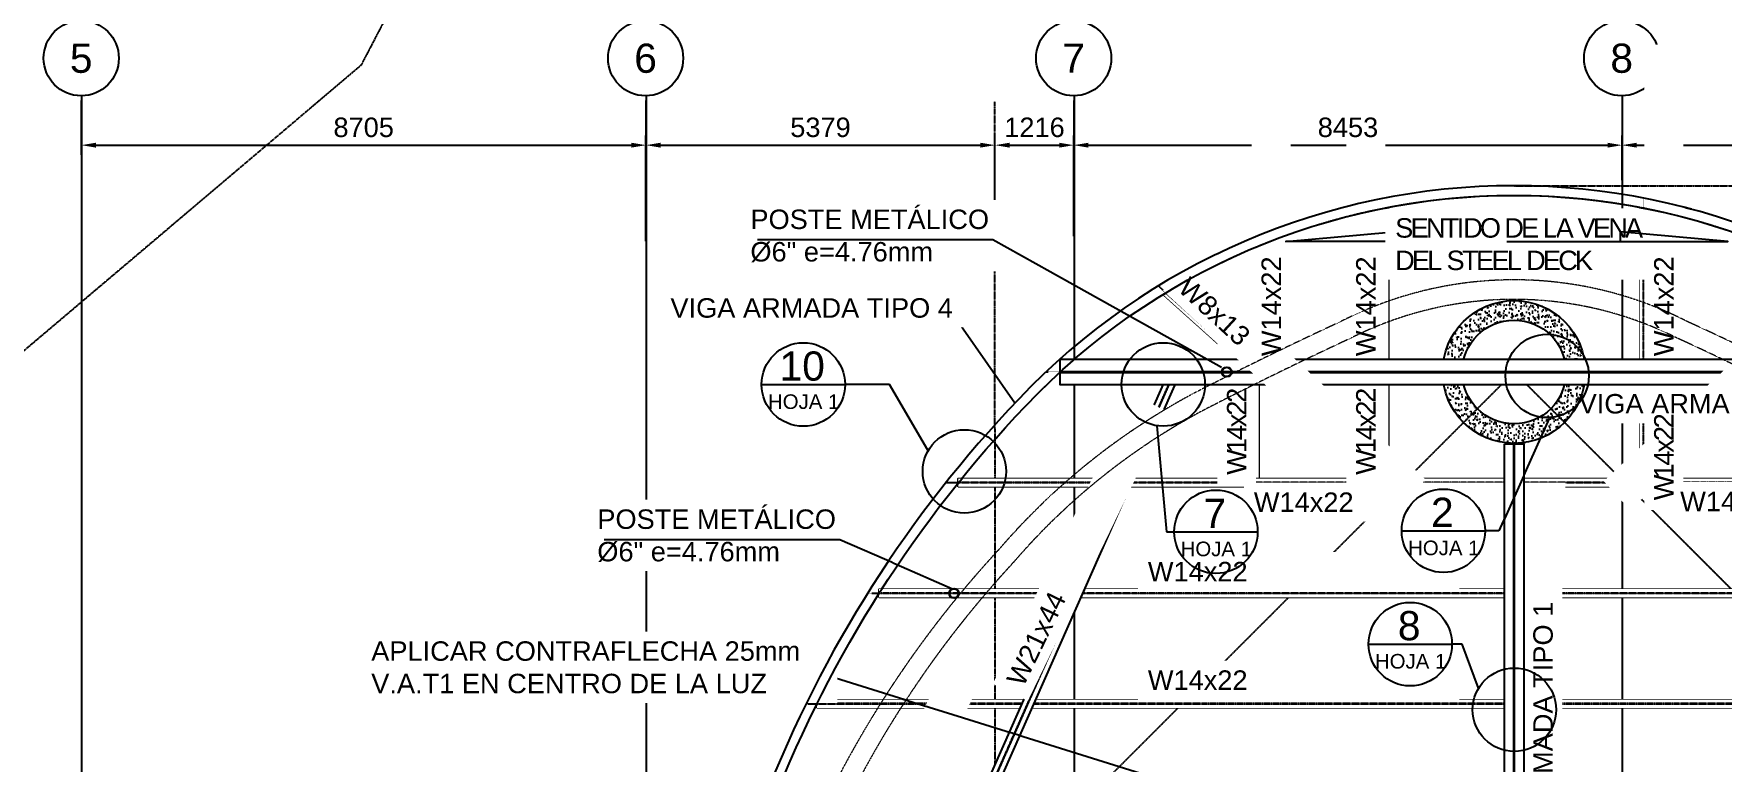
# Model space of a CAD drawing. Header units: millimetres. Extents: x 59135 to 3708801, y -250967 to 196121.
# Drawn here: x 3548784 to 3574813, y 8598 to 19826 of the extents above; entities that cross this region are included whole.
import ezdxf
from ezdxf.enums import TextEntityAlignment as Align

# ---------------------------------------------------------------- set-up
doc = ezdxf.new("R2010")
doc.units = ezdxf.units.MM
doc.header["$LTSCALE"] = 5
doc.set_wipeout_variables(frame=1)
doc.header["$PDMODE"] = 3
for name, pattern in [('ACAD_ISO10W100', [18, 12, -3, 0, -3]), ('CENTER', [2, 1.25, -0.25, 0.25, -0.25]), ('CENTER2', [1.125, 0.75, -0.125, 0.125, -0.125]), ('DASHDOT', [1, 0.5, -0.25, 0, -0.25]), ('HIDDEN', [0.375, 0.25, -0.125]), ('PHANTOM2', [1.25, 0.625, -0.125, 0.125, -0.125, 0.125, -0.125])]:
    doc.linetypes.add(name, pattern=pattern)
doc.layers.get('Defpoints').update_dxf_attribs({"color": 251})
for name, color, linetype in [('A-ejes', 251, 'ACAD_ISO10W100'), ('EE-5', 7, 'Continuous'), ('EE-ACHURADOS', 9, 'Continuous'), ('EE-CARPETA 51', 250, 'HIDDEN'), ('EE-CENTROS', 8, 'CENTER'), ('EE-COLUMNAS CONCRETO', 11, 'Continuous'), ('EE-COTAS', 1, 'Continuous'), ('EE-DETALLES', 1, 'Continuous'), ('EE-EJES', 8, 'DASHDOT'), ('EE-OCULTAS', 252, 'HIDDEN'), ('EE-PMETALICO 6x4.76', 70, 'Continuous'), ('EE-TEXTO 1', 4, 'Continuous'), ('EE-TEXTO 2', 2, 'Continuous'), ('EE-V ARMADA TIPO 1', 95, 'Continuous'), ('EE-V ARMADA TIPO 3', 41, 'Continuous'), ('EE-V ARMADA TIPO 4', 130, 'Continuous'), ('EE-W14x22', 30, 'Continuous'), ('EE-W21x44', 132, 'Continuous'), ('EE-W8x13', 65, 'Continuous'), ('EST-CAMBIO SECCION VIGAS', 240, 'HIDDEN')]:
    doc.layers.add(name, color=color, linetype=linetype)
doc.layers.add('A-LINDERO', color=250, linetype='Continuous', plot=False)
doc.styles.add('ARIAL EE', font='arial.ttf')
doc.dimstyles.new('EE 1_STANDAR', dxfattribs={"dimtxt": 2, "dimasz": 1.5, "dimexe": 1, "dimexo": 0.5, "dimgap": 0.8, "dimtad": 1, "dimdec": 0, "dimdsep": 46, "dimtxsty": 'ARIAL EE', "dimcen": 0.09, "dimclrd": 256, "dimclre": 256, "dimclrt": 2, "dimadec": 0, "dimazin": 0, "dimtfac": 1, "dimtdec": 0, "dimtofl": 0, "dimtmove": 1, "dimatfit": 2, "dimfxl": 1, "dimtolj": 1, "dimlwd": -1, "dimlwe": -1, "dimarcsym": 1})

# ---------------------------------------------------------------- blocks, each defined once
blk = doc.blocks.new('*D581')
at = {"layer": 'Defpoints', "color": 0, "transparency": 16777216}
for p in [(3549517, 18871), (3558222, 18871), (3558222, 18109)]:
    blk.add_point(p, dxfattribs=at)
at = {"layer": 'EE-COTAS', "transparency": 16777216}
for p, q in [((3549517, 18796), (3549517, 17959)), ((3558222, 18796), (3558222, 17959)), ((3549742, 18109), (3557997, 18109))]:
    blk.add_line(p, q, dxfattribs=at)
for points in [[(3549742, 18146), (3549742, 18071), (3549517, 18109)], [(3557997, 18146), (3557997, 18071), (3558222, 18109)]]:
    blk.add_solid(points, dxfattribs=at)
at = {"layer": 'EE-COTAS', "color": 2, "transparency": 16777216, "insert": (3553870, 18382), "char_height": 300, "attachment_point": 5, "style": 'ARIAL EE', "bg_fill": 3, "box_fill_scale": 1.1, "bg_fill_color": 256, "bg_fill_true_color": 13158600, "bg_fill_transparency": 0}
blk.add_mtext('\\A1;8705', dxfattribs=at)
blk = doc.blocks.new('*D582')
at = {"layer": 'Defpoints', "color": 0, "transparency": 16777216}
for p in [(3563602, 18109), (3558222, 16552), (3563602, 16541)]:
    blk.add_point(p, dxfattribs=at)
at = {"layer": 'EE-COTAS', "transparency": 16777216}
for p, q in [((3558222, 16627), (3558222, 18259)), ((3563602, 16616), (3563602, 18259)), ((3558447, 18109), (3563377, 18109))]:
    blk.add_line(p, q, dxfattribs=at)
for points in [[(3558447, 18146), (3558447, 18071), (3558222, 18109)], [(3563377, 18146), (3563377, 18071), (3563602, 18109)]]:
    blk.add_solid(points, dxfattribs=at)
at = {"layer": 'EE-COTAS', "color": 2, "transparency": 16777216, "insert": (3560912, 18382), "char_height": 300, "attachment_point": 5, "style": 'ARIAL EE', "bg_fill": 3, "box_fill_scale": 1.1, "bg_fill_color": 256, "bg_fill_true_color": 13158600, "bg_fill_transparency": 0}
blk.add_mtext('\\A1;5379', dxfattribs=at)
blk = doc.blocks.new('*D583')
at = {"layer": 'Defpoints', "color": 0, "transparency": 16777216}
for p in [(3564817, 18871), (3573270, 18109), (3573270, 17526)]:
    blk.add_point(p, dxfattribs=at)
at = {"layer": 'EE-COTAS', "transparency": 16777216}
for p, q in [((3564817, 18796), (3564817, 17959)), ((3573270, 17601), (3573270, 18259)), ((3565042, 18109), (3573045, 18109))]:
    blk.add_line(p, q, dxfattribs=at)
for points in [[(3565042, 18146), (3565042, 18071), (3564817, 18109)], [(3573045, 18146), (3573045, 18071), (3573270, 18109)]]:
    blk.add_solid(points, dxfattribs=at)
at = {"layer": 'EE-COTAS', "color": 2, "transparency": 16777216, "insert": (3569044, 18382), "char_height": 300, "attachment_point": 5, "style": 'ARIAL EE', "bg_fill": 3, "box_fill_scale": 1.1, "bg_fill_color": 256, "bg_fill_true_color": 13158600, "bg_fill_transparency": 0}
blk.add_mtext('\\A1;8453', dxfattribs=at)
blk = doc.blocks.new('*D584')
at = {"layer": 'Defpoints', "color": 0, "transparency": 16777216}
for p in [(3579601, 18109), (3573270, 17496), (3579601, 17286)]:
    blk.add_point(p, dxfattribs=at)
at = {"layer": 'EE-COTAS', "transparency": 16777216}
for p, q in [((3573270, 17571), (3573270, 18259)), ((3579601, 17361), (3579601, 18259)), ((3573495, 18109), (3579376, 18109))]:
    blk.add_line(p, q, dxfattribs=at)
for points in [[(3573495, 18146), (3573495, 18071), (3573270, 18109)], [(3579376, 18146), (3579376, 18071), (3579601, 18109)]]:
    blk.add_solid(points, dxfattribs=at)
at = {"layer": 'EE-COTAS', "color": 2, "transparency": 16777216, "insert": (3576467, 18382), "char_height": 300, "attachment_point": 5, "style": 'ARIAL EE', "bg_fill": 3, "box_fill_scale": 1.1, "bg_fill_color": 256, "bg_fill_true_color": 13158600, "bg_fill_transparency": 0}
blk.add_mtext('\\A1;6331', dxfattribs=at)
blk = doc.blocks.new('*D585')
at = {"layer": 'Defpoints', "color": 0, "transparency": 16777216}
for p in [(3563602, 16629), (3564817, 16629)]:
    blk.add_point(p, dxfattribs=at)
at = {"layer": 'EE-COTAS', "transparency": 16777216}
for p, q in [((3563602, 16704), (3563602, 18259)), ((3564817, 16704), (3564817, 18259)), ((3563827, 18109), (3564592, 18109))]:
    blk.add_line(p, q, dxfattribs=at)
at = {"layer": 'EE-COTAS', "color": 2, "transparency": 16777216, "insert": (3564211, 18382), "char_height": 300, "attachment_point": 5, "style": 'ARIAL EE', "bg_fill": 3, "box_fill_scale": 1.1, "bg_fill_color": 256, "bg_fill_true_color": 13158600, "bg_fill_transparency": 0}
blk.add_mtext('\\A1;1216', dxfattribs=at)
at = {"layer": 'Defpoints', "color": 0, "transparency": 16777216}
blk.add_point((3564817, 18109), dxfattribs=at)
at = {"layer": 'EE-COTAS', "transparency": 16777216}
for points in [[(3563827, 18146), (3563827, 18071), (3563602, 18109)], [(3564592, 18146), (3564592, 18071), (3564817, 18109)]]:
    blk.add_solid(points, dxfattribs=at)
blk = doc.blocks.new('*U552')
blk.add_lwpolyline([(-51, 203), (51, 203), (51, -1638), (-51, -1638)], close=True)
blk.add_wipeout([(-51, 203), (51, 203), (51, -1638), (-51, -1638)])
at = {"layer": 'EE-OCULTAS'}
for p, q in [((-3, 203), (-3, -1638)), ((3, 203), (3, -1638))]:
    blk.add_line(p, q, dxfattribs=at)
blk = doc.blocks.new('*U264')
blk.add_lwpolyline([(-64, 174), (63, 174), (63, -3384), (-64, -3384)], close=True)
blk.add_wipeout([(-64, 174), (63, 174), (63, -3384), (-64, -3384)])
at = {"layer": 'EE-OCULTAS'}
for p, q in [((-3, -3384), (-3, 174)), ((3, -3384), (3, 174))]:
    blk.add_line(p, q, dxfattribs=at)
blk = doc.blocks.new('*U265')
blk.add_lwpolyline([(-64, 174), (63, 174), (63, -3993), (-64, -3993)], close=True)
blk.add_wipeout([(-64, 174), (63, 174), (63, -3993), (-64, -3993)])
at = {"layer": 'EE-OCULTAS'}
for p, q in [((-3, -3993), (-3, 174)), ((3, -3993), (3, 174))]:
    blk.add_line(p, q, dxfattribs=at)
blk = doc.blocks.new('*U267')
blk.add_lwpolyline([(-64, 1524), (63, 1524), (63, -15607), (-64, -15607)], close=True)
blk.add_wipeout([(-64, 1524), (63, 1524), (63, -15607), (-64, -15607)])
at = {"layer": 'EE-OCULTAS'}
for p, q in [((-3, -15607), (-3, 1524)), ((3, -15607), (3, 1524))]:
    blk.add_line(p, q, dxfattribs=at)
blk = doc.blocks.new('*U268')
blk.add_lwpolyline([(-64, 2745), (63, 2745), (63, -16829), (-64, -16829)], close=True)
blk.add_wipeout([(-64, 2745), (63, 2745), (63, -16829), (-64, -16829)])
at = {"layer": 'EE-OCULTAS'}
for p, q in [((-3, -16829), (-3, 2745)), ((3, -16829), (3, 2745))]:
    blk.add_line(p, q, dxfattribs=at)
blk = doc.blocks.new('*U269')
blk.add_lwpolyline([(-64, 3703), (63, 3703), (63, -17790), (-64, -17790)], close=True)
blk.add_wipeout([(-64, 3703), (63, 3703), (63, -17790), (-64, -17790)])
at = {"layer": 'EE-OCULTAS'}
for p, q in [((-3, -17790), (-3, 3703)), ((3, -17790), (3, 3703))]:
    blk.add_line(p, q, dxfattribs=at)
blk = doc.blocks.new('*U197')
blk.add_wipeout([(-82, 525), (82, 525), (82, -7083), (-82, -7083)]).dxf.layer = 'EE-W21x44'
at = {"layer": 'EE-CENTROS'}
for points in [[(-4, -7083), (-4, 525)], [(4, -7083), (4, 525)]]:
    blk.add_lwpolyline(points, dxfattribs=at)
at = {"layer": 'EE-W21x44'}
blk.add_lwpolyline([(-82, 525), (82, 525), (82, -7083), (-82, -7083)], close=True, dxfattribs=at)
blk = doc.blocks.new('COLUMNA CONCRETO')
at = {"layer": 'EE-ACHURADOS'}
h = blk.add_hatch(dxfattribs=at)
h.set_pattern_fill('AR-CONC', color=256)
h.set_pattern_definition([(50, (-2321747.4, -250169.48), (182.184669, -15.939086), [19.05, -209.55]), (355, (-2321747.4, -250169.48), (-35.243421, 191.056845), [15.24, -167.640584]), (100.451445, (-2321732.22, -250170.81), (146.941247, 175.117752), [16.190009, -178.090245]), (46.1842, (-2321747.4, -250118.68), (271.07904, -42.042328), [28.575, -314.325]), (96.635558, (-2321724.8, -250122.2), (237.404134, 247.426125), [24.285023, -267.135608]), (351.184151, (-2321747.4, -250118.68), (237.404134, 247.426125), [22.859967, -251.459732]), (21, (-2321722, -250131.38), (151.614391, -102.265198), [19.05, -209.55]), (326, (-2321722, -250131.38), (61.802028, 184.187966), [15.24, -167.64]), (71.451445, (-2321709.37, -250139.9), (213.416419, 81.922769), [16.190009, -178.089938]), (37.5, (-2321747.4, -250169.485), (3.0886033, 84.5550389), [0, -165.608, 0, -170.18, 0, -168.275]), (7.5, (-2321747.4, -250169.485), (66.8196625, 100.1805748), [0, -97.028, 0, -161.798, 0, -64.135]), (327.5, (-2321804.044, -250169.485), (135.5905952, -5.728744), [0, -63.5, 0, -198.12, 0, -262.89]), (317.5, (-2321829.44, -250169.48), (148.1291814, 25.426491), [0, -82.55, 0, -131.572, 0, -186.69])])
h.paths.add_polyline_path([(-1100, 0, 1), (1100, 0, 1)])
h.paths.add_polyline_path([(800, 0, -1), (-800, 0, -1)], flags=16)
at = {"layer": 'EE-COLUMNAS CONCRETO'}
for radius in [1100, 800]:
    blk.add_circle((0, 0), radius, dxfattribs=at)
at = {"layer": 'EE-EJES'}
for q in [(0, 175), (168, 0)]:
    blk.add_line((0, 0), q, dxfattribs=at)
blk = doc.blocks.new('*U195')
blk.add_wipeout([(-154, -405), (146, -405), (146, -14194), (-154, -14194)]).dxf.layer = 'EE-V ARMADA TIPO 1'
at = {"layer": 'EE-CENTROS'}
for p, q in [((-9, -14194), (-9, -405)), ((0, -14194), (0, -405))]:
    blk.add_line(p, q, dxfattribs=at)
at = {"layer": 'EE-V ARMADA TIPO 1'}
blk.add_lwpolyline([(-154, -405), (146, -405), (146, -14194), (-154, -14194)], close=True, dxfattribs=at)
blk = doc.blocks.new('*U198')
blk.add_wipeout([(-200, 5892), (200, 5892), (200, -8103), (-200, -8103)]).dxf.layer = 'EE-V ARMADA TIPO 3'
at = {"layer": 'EE-CENTROS'}
for p, q in [((-8, -8103), (-8, 5892)), ((8, -8103), (8, 5892))]:
    blk.add_line(p, q, dxfattribs=at)
at = {"layer": 'EE-V ARMADA TIPO 3'}
blk.add_lwpolyline([(-200, 5892), (200, 5892), (200, -8103), (-200, -8103)], close=True, dxfattribs=at)
blk = doc.blocks.new('POSTE M 6x4.76')
at = {"layer": 'EE-ACHURADOS'}
h = blk.add_hatch(color=256, dxfattribs=at)
h.dxf.hatch_style = 1
h.paths.add_polyline_path([(-102, -37, 1), (51, -37, 1)])
h.paths.add_polyline_path([(46, -37, -1), (-97, -37, -1)], flags=16)
at = {"layer": 'EE-PMETALICO 6x4.76'}
for radius in [76.2, 71.4]:
    blk.add_circle((-26, -37), radius, dxfattribs=at)
blk = doc.blocks.new('ITEM DETALLE')
at = {"layer": 'EE-5'}
blk.add_line((-4.29, 0), (4.29, 0), dxfattribs=at)
blk.add_circle((0, 0), 4.29, dxfattribs=at)
at = {"layer": 'EE-TEXTO 1', "style": 'ARIAL EE'}
blk.add_attdef('X', text='', height=3, dxfattribs=at).set_placement((-0.11, 1.9), align=Align.MIDDLE_CENTER)
at = {"layer": 'EE-TEXTO 2', "style": 'ARIAL EE'}
blk.add_attdef('###', text='', height=1.5, dxfattribs=at).set_placement((0.04, -1.76), align=Align.MIDDLE_CENTER)
blk = doc.blocks.new('ITEM_1')
at = {"layer": 'EE-5'}
blk.add_circle((0, 0), 3.86, dxfattribs=at)
at = {"layer": 'EE-TEXTO 1', "style": 'ARIAL EE', "flags": 4}
blk.add_attdef('EJE', text='', height=3, dxfattribs=at).set_placement((0, 0), align=Align.MIDDLE_CENTER)

msp = doc.modelspace()

# ---------------------------------------------------------------- linework, layer by layer
at = {"layer": 'A-LINDERO', "linetype": 'PHANTOM2', "ltscale": 2}
msp.add_lwpolyline([(3639228, -24786), (3637514, -22311), (3635580.2, -16811.2), (3634022.9, -15738.7), (3630755.4, -16262.6), (3620669.5, -10812.2), (3614764.7, -6435.8), (3608859.9, -2059.4), (3605705.3, 3441), (3605391.2, 7438.7), (3603178.6, 12190.3), (3595964.2, 15951.7), (3589540.9, 20973), (3583117.5, 25994.2), (3578250.9, 33214.5), (3573172, 41898.1), (3558372.1, 41898.1), (3557715.6, 36707), (3557836.7, 31975.1), (3557957.8, 27243.2), (3555892.9, 23291.3), (3553828, 19339.4), (3549689.8, 15835.9), (3545551.7, 12332.4)], dxfattribs=at)
at = {"layer": 'EE-EJES', "linetype": 'CENTER2', "ltscale": 2.5}
for p, q in [((3549522.3, 18870.6), (3549522.3, -50939.7)), ((3558222.3, 18870.6), (3558222.3, -50939.7)), ((3564822.3, 18870.6), (3564822.3, -50939.7)), ((3573270.4, 18870.6), (3573270.4, -50939.7))]:
    msp.add_line(p, q, dxfattribs=at)
at = {"layer": 'EE-EJES'}
for p, q in [((3561639.9, 11203.3), (3581568.9, 11203.3)), ((3560689, 9498.4), (3582519.8, 9498.4))]:
    msp.add_line(p, q, dxfattribs=at)
at = {"layer": 'EE-OCULTAS'}
msp.add_line((3563603.4, 6785.4), (3563601.7, 18783.1), dxfattribs=at)

# ---------------------------------------------------------------- block references
at = {"layer": 'EE-COTAS'}
ref = msp.add_blockref('ITEM_1', (3549515.5, 19449.2), dxfattribs=dict(at, xscale=150, yscale=150, zscale=150, rotation=180))
ref.add_attrib('EJE', '5', dxfattribs={"layer": 'EE-TEXTO 1', "height": 450, "style": 'ARIAL EE', "flags": 4}).set_placement((3549515.3, 19449.3), align=Align.MIDDLE_CENTER)
ref = msp.add_blockref('ITEM_1', (3558215.5, 19449.2), dxfattribs=dict(at, xscale=150, yscale=150, zscale=150, rotation=180))
ref.add_attrib('EJE', '6', dxfattribs={"layer": 'EE-TEXTO 1', "height": 450, "style": 'ARIAL EE', "flags": 4}).set_placement((3558215.3, 19449.3), align=Align.MIDDLE_CENTER)
ref = msp.add_blockref('ITEM_1', (3564815.5, 19449.2), dxfattribs=dict(at, xscale=150, yscale=150, zscale=150, rotation=180))
ref.add_attrib('EJE', '7', dxfattribs={"layer": 'EE-TEXTO 1', "height": 450, "style": 'ARIAL EE', "flags": 4}).set_placement((3564815.3, 19449.3), align=Align.MIDDLE_CENTER)
ref = msp.add_blockref('ITEM_1', (3573263.6, 19449.2), dxfattribs=dict(at, xscale=150, yscale=150, zscale=150, rotation=180))
ref.add_attrib('EJE', '8', dxfattribs={"layer": 'EE-TEXTO 1', "height": 450, "style": 'ARIAL EE', "flags": 4}).set_placement((3573263.4, 19449.3), align=Align.MIDDLE_CENTER)
at = {"layer": 'EE-DETALLES', "xscale": 150, "yscale": 150, "zscale": 150}
msp.add_blockref('ITEM DETALLE', (3560646.9, 14419.8), dxfattribs=at).add_auto_attribs({'X': '10', '###': 'HOJA 1'})

# ---------------------------------------------------------------- leaders
at = {"layer": 'EE-COTAS'}
msp.add_leader([(3562567.2, 13409.4), (3561974.4, 14419.8), (3561289.7, 14419.8)], dimstyle='EE 1_STANDAR', override={"dimscale": 0, "dimgap": 0.8, "dimtad": 1}, dxfattribs=at)

# ---------------------------------------------------------------- next in the draw order: block references
at = {"layer": 'EE-W14x22'}
msp.add_blockref('*U265', (3569604.3, 16964.5), dxfattribs=at)
at = {"layer": 'EE-W8x13', "rotation": 48.08359980841616}
msp.add_blockref('*U552', (3566388.5, 15699.5), dxfattribs=at)

# ---------------------------------------------------------------- next in the draw order: texts
at = {"layer": 'EE-COTAS', "color": 2, "insert": (3557471.7, 11683.2), "char_height": 300, "width": 4402.361, "attachment_point": 7, "style": 'ARIAL EE', "bg_fill": 2}
msp.add_mtext('POSTE METÁLICO %%C6" e=4.76mm', dxfattribs=at)

# ---------------------------------------------------------------- next in the draw order: dimensions: what is measured, and where the dimension line sits
at = {"layer": 'EE-COTAS'}
for base, p1, p2, picture, middle in [((3558222.3, 18109), (3549517.5, 18870.6), (3558222.3, 18870.6), '*D581', (3553869.9, 18382.1)), ((3573270.4, 18109), (3564817.5, 18870.6), (3573270.4, 17525.8), '*D583', (3569043.9, 18382.2))]:
    dim = msp.add_linear_dim(base=base, p1=p1, p2=p2, dimstyle='EE 1_STANDAR', override={"dimfxl": 0.0015, "dimtfill": 1}, dxfattribs=at)
    dim.commit()
    dim.dimension.update_dxf_attribs({"geometry": picture, "text_midpoint": middle})

# ---------------------------------------------------------------- next in the draw order: linework, layer by layer
at = {"layer": 'EE-EJES'}
msp.add_line((3567607.2, 14605.5), (3566120.9, 15939.8), dxfattribs=at)
msp.add_lwpolyline([(3569604.3, 17291.8), (3569604.2, 12908.2)], dxfattribs=at)

# ---------------------------------------------------------------- next in the draw order: dimensions: what is measured, and where the dimension line sits
at = {"layer": 'EE-COTAS'}
dim = msp.add_linear_dim(base=(3563601.7, 18109), p1=(3558222.3, 16552.3), p2=(3563601.7, 16541.3), dimstyle='EE 1_STANDAR', override={"dimfxl": 0.0015, "dimtfill": 1}, dxfattribs=at)
dim.commit()
dim.dimension.update_dxf_attribs({"geometry": '*D582', "text_midpoint": (3560912, 18382.2)})
dim = msp.add_linear_dim(base=(3579601.4, 18109), p1=(3573270.4, 17495.9), p2=(3579601.4, 17285.7), dimstyle='EE 1_STANDAR', override={"dimfxl": 0.0015, "dimtfill": 1}, dxfattribs=at)
dim.commit()
dim.dimension.update_dxf_attribs({"geometry": '*D584', "text_midpoint": (3576466.5, 18109), "dimtype": 160})

# ---------------------------------------------------------------- next in the draw order: linework, layer by layer
at = {"layer": 'EE-EJES'}
msp.add_lwpolyline([(3573604.3, 17292), (3573604.2, 12908.2)], dxfattribs=at)

# ---------------------------------------------------------------- next in the draw order: block references
at = {"layer": 'EE-W14x22'}
msp.add_blockref('*U264', (3567604.3, 16355.8), dxfattribs=at)

# ---------------------------------------------------------------- next in the draw order: dimensions: what is measured, and where the dimension line sits
at = {"layer": 'EE-COTAS'}
dim = msp.add_linear_dim(base=(3564817.5, 18109), p1=(3563601.7, 16628.8), p2=(3564817.5, 16628.8), dimstyle='EE 1_STANDAR', override={"dimfxl": 0.0015, "dimtfill": 1}, dxfattribs=at)
dim.commit()
dim.dimension.update_dxf_attribs({"geometry": '*D585', "text_midpoint": (3564211.3, 18109), "dimtype": 160})

# ---------------------------------------------------------------- next in the draw order: linework, layer by layer
at = {"layer": 'A-ejes', "ltscale": 0.05}
msp.add_line((3563603.4, 6614.8), (3571604.4, 14613.1), dxfattribs=at)
at = {"layer": 'EE-EJES'}
msp.add_lwpolyline([(3567604.3, 16692.7), (3567604.2, 12908.2)], dxfattribs=at)

# ---------------------------------------------------------------- next in the draw order: block references
at = {"layer": 'EE-W14x22', "xscale": -1}
msp.add_blockref('*U265', (3573604.2, 16964.5), dxfattribs=at)

# ---------------------------------------------------------------- next in the draw order: texts
at = {"layer": 'EE-COTAS', "color": 2, "insert": (3559831.7, 16304.8), "char_height": 300, "width": 4402.361, "attachment_point": 7, "style": 'ARIAL EE', "bg_fill": 2}
msp.add_mtext('POSTE METÁLICO %%C6" e=4.76mm', dxfattribs=at)

# ---------------------------------------------------------------- next in the draw order: linework, layer by layer
at = {"layer": 'A-ejes', "ltscale": 0.05}
msp.add_line((3571604.4, 14613.1), (3579606.8, 6614.2), dxfattribs=at)
at = {"layer": 'EE-EJES'}
for p, q in [((3564386.4, 14613.1), (3578822.1, 14613.1)), ((3562846.9, 12908.2), (3580362, 12908.2))]:
    msp.add_line(p, q, dxfattribs=at)

# ---------------------------------------------------------------- next in the draw order: block references
at = {"layer": 'EE-W14x22', "rotation": 90}
for name, p in [('*U267', (3564560.9, 12908.2)), ('*U268', (3564560.9, 11203.3)), ('*U269', (3564560.9, 9498.4))]:
    msp.add_blockref(name, p, dxfattribs=at)

# ---------------------------------------------------------------- next in the draw order: texts
at = {"layer": 'EE-TEXTO 2', "color": 2, "char_height": 300, "width": 4650.833, "attachment_point": 1, "rotation": 90, "style": 'ARIAL EE', "bg_fill": 2}
for insert in [(3567710.9, 14856.9), (3569169.4, 14856.9), (3573763.4, 14856.9)]:
    msp.add_mtext('W14x22', dxfattribs=dict(at, insert=insert))
at = {"layer": 'EE-TEXTO 2', "color": 2, "insert": (3572599.9, 14273.5), "char_height": 300, "width": 4650.833, "attachment_point": 1, "style": 'ARIAL EE', "bg_fill": 2}
msp.add_mtext('VIGA ARMADA TIPO 3', dxfattribs=at)

# ---------------------------------------------------------------- next in the draw order: block references
at = {"layer": 'EE-COLUMNAS CONCRETO'}
msp.add_blockref('COLUMNA CONCRETO', (3571604.2, 14613), dxfattribs=at)
at = {"layer": 'EE-PMETALICO 6x4.76'}
msp.add_blockref('POSTE M 6x4.76', (3562996.7, 11239.1), dxfattribs=at)

# ---------------------------------------------------------------- next in the draw order: texts
at = {"layer": 'EE-TEXTO 2', "color": 2, "char_height": 300, "width": 4650.833, "attachment_point": 1, "style": 'ARIAL EE', "bg_fill": 2}
for insert in [(3567593.1, 12756.4), (3574165.6, 12767), (3565959, 11686.4), (3565959, 10014)]:
    msp.add_mtext('W14x22', dxfattribs=dict(at, insert=insert))
at = {"layer": 'EE-TEXTO 2', "color": 2, "insert": (3571901, 6717.7), "char_height": 300, "width": 4650.833, "attachment_point": 1, "rotation": 90, "style": 'ARIAL EE', "bg_fill": 2}
msp.add_mtext('VIGA ARMADA TIPO 1', dxfattribs=at)

# ---------------------------------------------------------------- next in the draw order: leaders
at = {"layer": 'EE-COTAS', "annotation_type": 0, "has_hookline": 1, "hookline_direction": 1, "text_width": 3628.2}
msp.add_leader([(3562949, 11267.2), (3561209.7, 12026.7), (3561208.2, 12026.7)], dimstyle='EE 1_STANDAR', override={"dimscale": 0, "dimgap": 0.8, "dimtad": 1, "dimfxl": 0.0015, "dimtfill": 1}, dxfattribs=at)

# ---------------------------------------------------------------- next in the draw order: block references
at = {"layer": 'EE-DETALLES', "xscale": 150, "yscale": 150, "zscale": 150}
msp.add_blockref('ITEM DETALLE', (3570003.7, 10418.4), dxfattribs=at).add_auto_attribs({'X': '8', '###': 'HOJA 1'})
at = {"layer": 'EE-V ARMADA TIPO 1'}
msp.add_blockref('*U195', (3571608.9, 13913.1), dxfattribs=at)
at = {"layer": 'EE-W21x44', "rotation": 336.1351851701168}
msp.add_blockref('*U197', (3566158.8, 14133), dxfattribs=at)

# ---------------------------------------------------------------- next in the draw order: texts
at = {"layer": 'EE-TEXTO 2', "color": 2, "char_height": 300, "width": 4650.833, "attachment_point": 1, "rotation": 90, "style": 'ARIAL EE', "bg_fill": 2}
for insert in [(3567178.4, 13028.5), (3569169.4, 13028.5), (3573763.4, 12636.1)]:
    msp.add_mtext('{\\T0.75;W14x22}', dxfattribs=dict(at, insert=insert))

# ---------------------------------------------------------------- next in the draw order: leaders
at = {"layer": 'EE-DETALLES'}
msp.add_leader([(3571058.5, 9740), (3570803.2, 10418.4), (3570646.6, 10418.4)], dimstyle='EE 1_STANDAR', override={"dimscale": 0, "dimgap": 0.8, "dimtad": 1}, dxfattribs=at)

# ---------------------------------------------------------------- next in the draw order: linework, layer by layer
at = {"layer": 'EE-COTAS'}
msp.add_lwpolyline([(3571492.9, 16626.5), (3568085.3, 16626.5), (3569744.4, 16775.4), (3569744.4, 16626.5)], dxfattribs=at)
at = {"layer": 'EE-DETALLES'}
msp.add_circle((3571608.9, 9407.7), 642.9, dxfattribs=at)
at = {"layer": 'EE-EJES'}
msp.add_lwpolyline([(3563298.4, 7667.4), (3566371.2, 14613.1)], dxfattribs=at)
at = {"layer": 'EE-OCULTAS'}
for p, q in [((3571601.5, 17484.1), (3595199.1, 17484.1)), ((3571602, 14612.2), (3595199.2, 14612.2))]:
    msp.add_line(p, q, dxfattribs=at)

# ---------------------------------------------------------------- next in the draw order: leaders
at = {"layer": 'EE-DETALLES'}
msp.add_leader([(3572146.6, 13896.9), (3571371.7, 12165.8), (3571158, 12165.8)], dimstyle='EE 1_STANDAR', override={"dimscale": 0, "dimgap": 0.8, "dimtad": 1}, dxfattribs=at)

# ---------------------------------------------------------------- next in the draw order: block references
at = {"layer": 'EE-V ARMADA TIPO 3', "rotation": 270}
msp.add_blockref('*U198', (3572709.5, 14613), dxfattribs=at)

# ---------------------------------------------------------------- next in the draw order: texts
at = {"layer": 'EE-TEXTO 2', "color": 2, "insert": (3569771.3, 16983.6), "char_height": 300, "width": 4517.44, "attachment_point": 1, "style": 'ARIAL EE', "bg_fill": 2}
msp.add_mtext('{\\T0.85;SENTIDO DE LA VENA DEL STEEL DECK}', dxfattribs=at)
at = {"layer": 'EE-TEXTO 2', "color": 2, "char_height": 300, "width": 4650.833, "attachment_point": 1, "style": 'ARIAL EE', "bg_fill": 2}
for s, insert, rotation in [('W21x44', (3563769.5, 9875.4), 64.1708), ('W12x16', (3560831.4, 5620), 64.1308)]:
    msp.add_mtext(s, dxfattribs=dict(at, insert=insert, rotation=rotation))

# ---------------------------------------------------------------- next in the draw order: linework, layer by layer
at = {"layer": 'EE-COTAS'}
msp.add_lwpolyline([(3571492.9, 16626.5), (3574900.4, 16626.5), (3573241.3, 16775.4), (3573241.3, 16626.5)], dxfattribs=at)
at = {"layer": 'EE-DETALLES'}
for centre in [(3572114.5, 14552.1), (3563130.6, 13081.1)]:
    msp.add_circle(centre, 642.9, dxfattribs=at)

# ---------------------------------------------------------------- next in the draw order: block references
at = {"layer": 'EE-PMETALICO 6x4.76'}
msp.add_blockref('POSTE M 6x4.76', (3567201.6, 14650.5), dxfattribs=at)

# ---------------------------------------------------------------- next in the draw order: texts
at = {"layer": 'EE-TEXTO 2', "color": 2, "insert": (3576619.2, 16072.1), "char_height": 300, "width": 4650.833, "attachment_point": 3, "rotation": 42.6337, "style": 'ARIAL EE', "bg_fill": 2}
msp.add_mtext('W8x13', dxfattribs=at)

# ---------------------------------------------------------------- next in the draw order: leaders
at = {"layer": 'EE-COTAS', "annotation_type": 0, "has_hookline": 1, "hookline_direction": 1}
for points, text_width in [([(3563908.6, 14132.4), (3563075, 15325.6), (3563073.5, 15325.6)], 4332.8), ([(3571596.4, 6633.3), (3560730.1, 10022), (3560728.6, 10022)], 6586.7)]:
    msp.add_leader(points, dimstyle='EE 1_STANDAR', override={"dimscale": 0, "dimgap": 0.8, "dimtad": 1, "dimfxl": 0.0015, "dimtfill": 1}, dxfattribs=dict(at, text_width=text_width))

# ---------------------------------------------------------------- next in the draw order: texts
at = {"layer": 'EE-COTAS', "color": 2, "char_height": 300, "style": 'ARIAL EE', "bg_fill": 2}
for s, insert, width, attachment_point in [('VIGA ARMADA TIPO 4', (3562953.5, 15445.6), 4402.361, 9), ('APLICAR CONTRAFLECHA 25mm\\PV.A.T1 EN CENTRO DE LA LUZ', (3553986.4, 10461.9), 7033.839, 1)]:
    msp.add_mtext(s, dxfattribs=dict(at, insert=insert, width=width, attachment_point=attachment_point))

# ---------------------------------------------------------------- next in the draw order: leaders
at = {"layer": 'EE-COTAS', "annotation_type": 0, "has_hookline": 1, "hookline_direction": 1, "text_width": 3628.2}
msp.add_leader([(3567095, 14684.4), (3563569.7, 16648.4), (3563568.2, 16648.4)], dimstyle='EE 1_STANDAR', override={"dimscale": 0, "dimgap": 0.8, "dimtad": 1, "dimfxl": 0.0015, "dimtfill": 1}, dxfattribs=at)

# ---------------------------------------------------------------- next in the draw order: texts
at = {"layer": 'EE-TEXTO 2', "color": 2, "insert": (3566607.3, 16096.9), "char_height": 300, "width": 4650.833, "attachment_point": 1, "rotation": 317.3663, "style": 'ARIAL EE', "bg_fill": 2}
msp.add_mtext('W8x13', dxfattribs=at)

# ---------------------------------------------------------------- next in the draw order: linework, layer by layer
at = {"layer": 'EE-CARPETA 51', "lineweight": 0}
for points in [[(3559203.5, -11896.4, 0.0811646), (3560093.9, -8404.4, 0.0907855), (3559677.3, -4764, -0.0805237), (3558761.5, 571, -0.1010324), (3560046.1, 8037.9, -0.0977205), (3563967.8, 14194.7, -0.2061338), (3571604.4, 17484.1, -0.2032895), (3579158.9, 14280.2, -0.1013821), (3583217.2, 7896.3, -0.0973165), (3584448, 734.2, -0.117073), (3582636.1, -6897.9, 0.0886896), (3581203.3, -11896.4)], [(3581052.4, -11896.4, -0.0889628), (3582501.7, -6831.4, 0.1171142), (3584298, 736, 0.0973407), (3583077.1, 7842.9, 0.1013821), (3579051.1, 14175.9, 0.2032895), (3571604.4, 17334.1, 0.2061422), (3564076.5, 14091.4, 0.097725), (3560185.8, 7983.4, 0.101054), (3558911.5, 574, 0.0806916), (3559821, -4720.4, -0.1619809), (3559685.9, -11065.3, -0.0196622), (3559366.8, -11896.4, -0.0196622)]]:
    msp.add_lwpolyline(points, format="xyb", dxfattribs=at)
at = {"layer": 'EE-DETALLES'}
msp.add_circle((3566195.7, 14420.4), 642.9, dxfattribs=at)
at = {"layer": 'EE-V ARMADA TIPO 4'}
for points in [[(3581203.3, -11896.4, -0.0886896), (3582636.1, -6897.9, 0.117073), (3584448, 734.2, 0.0973165), (3583217.2, 7896.3, 0.1013821), (3579158.9, 14280.2, 0.2032895), (3571604.4, 17484.1, 0.2061338), (3563967.8, 14194.7, 0.0977205), (3560046.1, 8037.9, 0.1010324), (3558761.5, 571, 0.0802006), (3559675.5, -4763.8, -0.0907855), (3560092.1, -8404.3, -0.0811742), (3559201.5, -11896.4, -0.0811742)], [(3559365, -11896.4, 0.0797893), (3560241.7, -8414.4, 0.0907554), (3559819.1, -4720.3, -0.0803038), (3558911.5, 574, -0.101054), (3560185.8, 7983.4, -0.097725), (3564076.5, 14091.4, -0.2061422), (3571604.4, 17334.1, -0.2032895), (3579051.1, 14175.9, -0.1013821), (3583077.1, 7842.9, -0.0973407), (3584298, 736, -0.1171142), (3582501.7, -6831.4, 0.0889628), (3581052.4, -11896.4)]]:
    msp.add_lwpolyline(points, format="xyb", dxfattribs=at)
at = {"layer": 'EST-CAMBIO SECCION VIGAS', "lineweight": 0}
for points in [[(3581113.7, -9363.5, -0.0473815), (3582138.6, -6653.4, 0.3126385), (3579532.8, 11881.9, 0.0950845), (3576582.2, 14237.8, 0.0195949), (3574281.2, 15386.8, 0.2414752), (3568927.3, 15386.8, 0.0110152), (3566638.8, 14268.8, 0.0917577), (3563665.6, 11881.2, 0.0979862), (3560349.4, 6496, 0.1932287), (3560629.8, -5726.1, -0.018649), (3561458.5, -7450.4, -0.0452677), (3561789.7, -8460.8)], [(3580933.1, -8905.3, -0.0410832), (3581870, -6519.8, 0.312762), (3579308.5, 11682.6, 0.0950864), (3576447.6, 13969.7, 0.0189238), (3574116.7, 15135.9, 0.2371497), (3569091.8, 15135.9, 0.0103802), (3566781.4, 14004.9, 0.0919064), (3563889.4, 11681.3, 0.0980772), (3560630.4, 6391, 0.193234), (3560905.5, -5608, -0.0114108), (3561737.9, -7329.8, -0.0374836), (3562041, -8223.5)]]:
    msp.add_lwpolyline(points, format="xyb", dxfattribs=at)

# ---------------------------------------------------------------- next in the draw order: block references
at = {"layer": 'EE-DETALLES', "xscale": 150, "yscale": 150, "zscale": 150}
for p, values in [((3567007.8, 12150.2), {'X': '7', '###': 'HOJA 1'}), ((3570515.2, 12165.8), {'X': '2', '###': 'HOJA 1'})]:
    msp.add_blockref('ITEM DETALLE', p, dxfattribs=at).add_auto_attribs(values)

# ---------------------------------------------------------------- next in the draw order: leaders
at = {"layer": 'EE-DETALLES'}
msp.add_leader([(3566095.3, 13785.5), (3566245.4, 12150.2), (3566365, 12150.2)], dimstyle='EE 1_STANDAR', override={"dimscale": 0, "dimgap": 0.8, "dimtad": 1}, dxfattribs=at)

doc.saveas('drawing.dxf')
